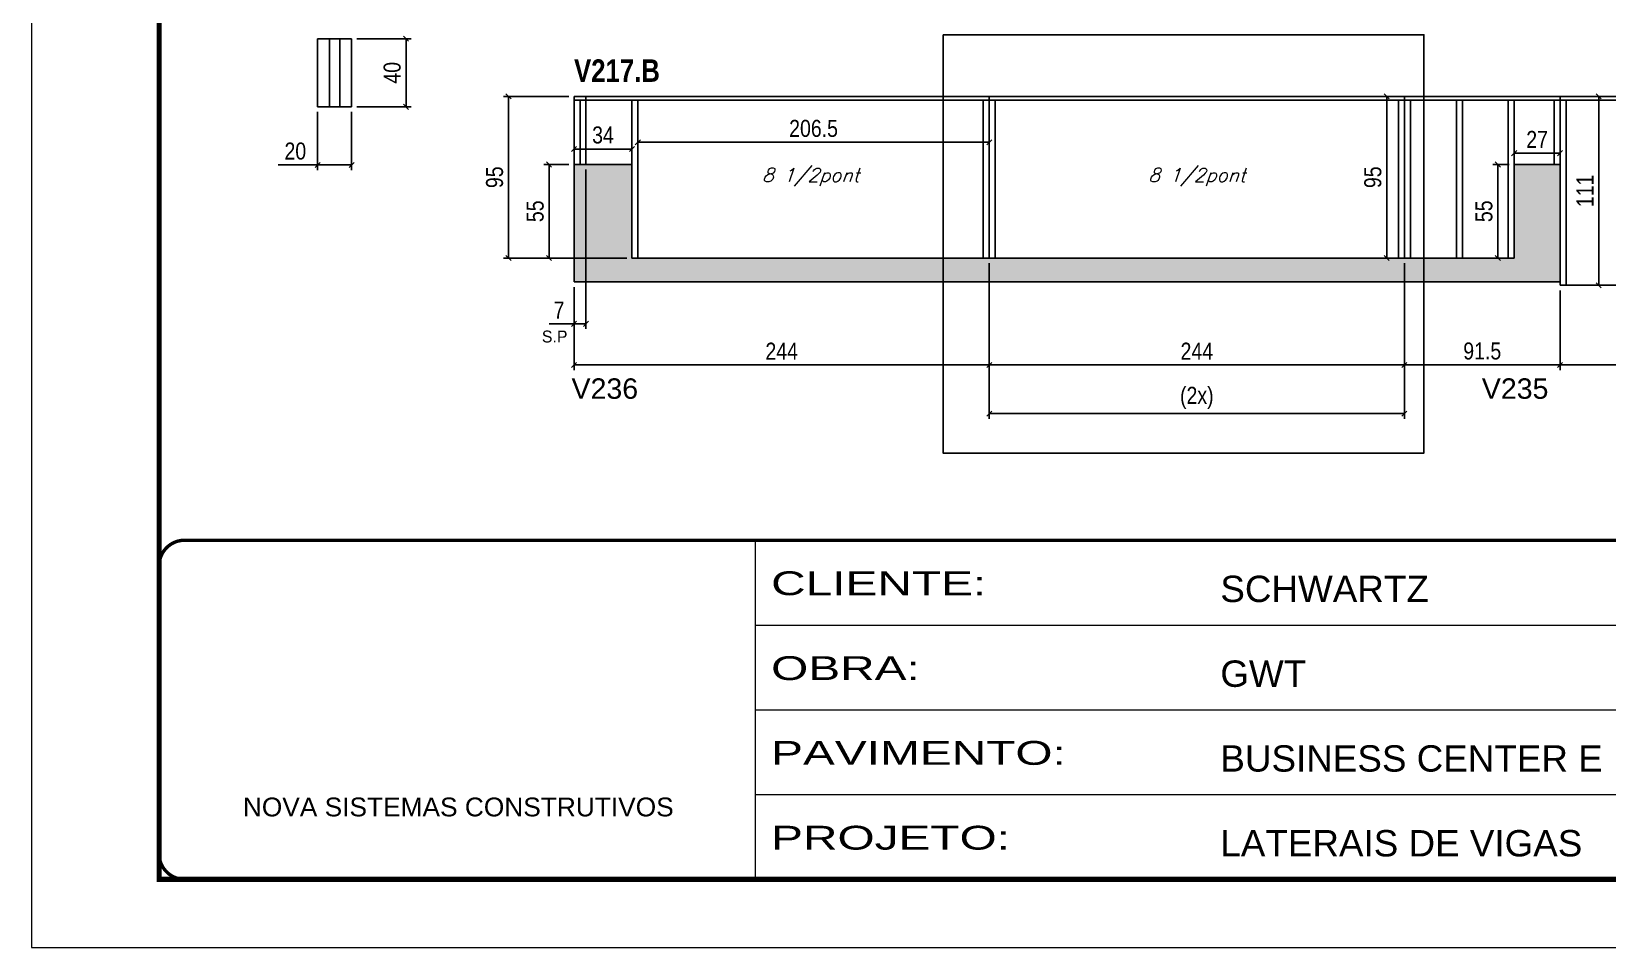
# Model space of a CAD drawing. Extents: x 2603 to 22413, y 1253 to 30260.
# Drawn here: x 5786 to 6713, y 23076 to 23614 of the extents above; entities that cross this region are included whole.
import ezdxf

# ---------------------------------------------------------------- set-up
doc = ezdxf.new("R2010")
doc.units = 0
for name, pattern in [('CONTINUO', [0]), ('DASHED', [0.75, 0.5, -0.25]), ('HIDDEN', [0.375, 0.25, -0.125])]:
    doc.linetypes.add(name, pattern=pattern)
for name, color, linetype in [('5', 5, 'Continuous'), ('COTA', 241, 'Continuous'), ('NOMENCLATURA', 7, 'Continuous'), ('Painéis', 200, 'Continuous'), ('SARR_2.2x7', 40, 'Continuous'), ('SARR_3.5x7', 81, 'Continuous'), ('texto', 7, 'Continuous')]:
    doc.layers.add(name, color=color, linetype=linetype)
doc.layers.add('Folhas', color=255, linetype='Continuous', lineweight=9)
doc.layers.add('SARRAFO DE PRESSAO', color=251, linetype='DASHED', lineweight=9)
doc.styles.add('ARIAL', font='arial.ttf')
doc.styles.add('COTA TECNICA', font='techl___.ttf', dxfattribs={"height": 10})
doc.styles.add('Romans', font='romans.shx')
doc.styles.add('ROMAS860', font='ROMAS860.SHX')
doc.styles.get("Standard").update_dxf_attribs({"font": 'arial.ttf'})
doc.styles.add('TECNICA', font='techb___.ttf', dxfattribs={"height": 10})
doc.styles.add('Tecnologia', font='')
doc.styles.get('Tecnologia').set_extended_font_data('Forgotten Futurist')
doc.dimstyles.new('PAINEL', dxfattribs={"dimtxt": 10, "dimasz": 3, "dimexe": 3, "dimexo": 3, "dimgap": 3, "dimtad": 1, "dimdec": 1, "dimzin": 12, "dimdsep": 46, "dimtxsty": 'COTA TECNICA', "dimblk1": 'OBLIQUE', "dimblk2": 'OBLIQUE', "dimsah": 1, "dimcen": 0.9, "dimclrd": 4, "dimclre": 4, "dimclrt": 240, "dimadec": 1, "dimazin": 3, "dimtfac": 1, "dimtdec": 1, "dimtmove": 0, "dimatfit": 3, "dimfxl": 1, "dimtolj": 1, "dimtzin": 12, "dimarcsym": 0})

# ---------------------------------------------------------------- blocks, each defined once
blk = doc.blocks.new('9999999999')
at = {"color": 30, "linetype": 'CONTINUO'}
for p, q in [((98564.56, 34230.21), (98564.56, 34429.45)), ((98564.56, 34379.64), (99583.98, 34379.64)), ((98564.56, 34329.83), (99487.98, 34329.83)), ((98564.56, 34280.02), (99487.98, 34280.02))]:
    blk.add_line(p, q, dxfattribs=at)
at = {"color": 30, "linetype": 'CONTINUO', "const_width": 2}
blk.add_lwpolyline([(99583.98, 34230.21), (99583.98, 34414.45, 0.414214), (99568.98, 34429.45), (98228.98, 34429.45, 0.414214), (98213.98, 34414.45), (98213.98, 34245.21, 0.414214), (98228.98, 34230.21), (99583.98, 34230.21)], format="xyb", dxfattribs=at)
at = {"layer": 'Folhas'}
blk.add_lwpolyline([(98138.98, 34190.21), (99623.98, 34190.21), (99623.98, 35240.21), (98138.98, 35240.21)], close=True, dxfattribs=at)
at = {"layer": 'Folhas', "color": 30, "const_width": 3}
blk.add_lwpolyline([(98213.98, 34230.21), (99583.98, 34230.21), (99583.98, 35200.21), (98213.98, 35200.21)], close=True, dxfattribs=at)
at = {"color": 7, "linetype": 'Continuous', "ltscale": 5, "style": 'ARIAL'}
for s, height, p in [('SCHWARTZ', 15.483, (98837.68, 34393.13)), ('GWT', 15.483, (98837.68, 34343.32)), ('BUSINESS CENTER E LAZER - PROJEÇÃO', 15.4829, (98837.68, 34293.51)), ('NOVA SISTEMAS CONSTRUTIVOS', 11.0592, (98263.19, 34267.21)), ('LATERAIS DE VIGAS', 15.4829, (98837.68, 34243.7))]:
    blk.add_text(s, height=height, dxfattribs=at).set_placement(p)
at = {"layer": 'Folhas', "color": 7, "style": 'Tecnologia', "width": 1.5}
for s, p in [('CLIENTE:', (98573.65, 34397.17)), ('OBRA:', (98573.65, 34347.31)), ('PAVIMENTO:', (98573.65, 34297.5)), ('PROJETO:', (98573.65, 34247.69))]:
    blk.add_text(s, height=14, dxfattribs=at).set_placement(p)
blk = doc.blocks.new('_Oblique')
at = {"color": 0, "linetype": 'ByBlock', "lineweight": -2}
blk.add_line((-0.5, -0.5), (0.5, 0.5), dxfattribs=at)
blk = doc.blocks.new('*D489')
at = {"layer": 'COTA', "color": 4, "linetype": 'ByBlock', "lineweight": -2, "transparency": 16777216}
for p, q in [((6593.34, 23478.29), (6593.34, 23415.52)), ((6684.84, 23462.29), (6684.84, 23415.52)), ((6684.84, 23418.52), (6593.34, 23418.52))]:
    blk.add_line(p, q, dxfattribs=at)
at = {"layer": 'Defpoints', "color": 0, "linetype": 'ByBlock', "transparency": 16777216}
for p in [(6593.34, 23481.29), (6684.84, 23465.29), (6593.34, 23418.52)]:
    blk.add_point(p, dxfattribs=at)
at = {"layer": 'COTA', "color": 4, "linetype": 'ByBlock', "lineweight": -2, "transparency": 16777216, "xscale": 3, "yscale": 3, "zscale": 3, "rotation": 180}
blk.add_blockref('_Oblique', (6593.34, 23418.52), dxfattribs=at)
at = {"layer": 'COTA', "color": 4, "linetype": 'ByBlock', "lineweight": -2, "transparency": 16777216, "xscale": 3, "yscale": 3, "zscale": 3}
blk.add_blockref('_Oblique', (6684.84, 23418.52), dxfattribs=at)
at = {"layer": 'COTA', "color": 240, "linetype": 'ByBlock', "transparency": 16777216, "insert": (6639.09, 23426.66), "char_height": 10, "attachment_point": 5, "style": 'COTA TECNICA'}
blk.add_mtext('\\A1;91.5', dxfattribs=at)
blk = doc.blocks.new('*D2650')
at = {"layer": 'COTA', "color": 4, "linetype": 'ByBlock', "lineweight": -2, "transparency": 16777216}
for p, q in [((6349.34, 23478.29), (6349.34, 23415.52)), ((6593.34, 23478.29), (6593.34, 23415.52)), ((6349.34, 23418.52), (6593.34, 23418.52))]:
    blk.add_line(p, q, dxfattribs=at)
at = {"layer": 'Defpoints', "color": 0, "linetype": 'ByBlock', "transparency": 16777216}
for p in [(6349.34, 23481.29), (6593.34, 23481.29), (6593.34, 23418.52)]:
    blk.add_point(p, dxfattribs=at)
at = {"layer": 'COTA', "color": 4, "linetype": 'ByBlock', "lineweight": -2, "transparency": 16777216, "xscale": 3, "yscale": 3, "zscale": 3, "rotation": 180}
blk.add_blockref('_Oblique', (6349.34, 23418.52), dxfattribs=at)
at = {"layer": 'COTA', "color": 4, "linetype": 'ByBlock', "lineweight": -2, "transparency": 16777216, "xscale": 3, "yscale": 3, "zscale": 3}
blk.add_blockref('_Oblique', (6593.34, 23418.52), dxfattribs=at)
at = {"layer": 'COTA', "color": 240, "linetype": 'ByBlock', "transparency": 16777216, "insert": (6471.34, 23426.6), "char_height": 10, "attachment_point": 5, "style": 'COTA TECNICA'}
blk.add_mtext('\\A1;244', dxfattribs=at)
blk = doc.blocks.new('*D490')
at = {"layer": 'COTA', "color": 4, "linetype": 'ByBlock', "lineweight": -2, "transparency": 16777216}
for p, q in [((6349.34, 23478.29), (6349.34, 23415.52)), ((6105.34, 23464.29), (6105.34, 23415.52)), ((6105.34, 23418.52), (6349.34, 23418.52))]:
    blk.add_line(p, q, dxfattribs=at)
at = {"layer": 'Defpoints', "color": 0, "linetype": 'ByBlock', "transparency": 16777216}
for p in [(6349.34, 23481.29), (6105.34, 23467.29), (6349.34, 23418.52)]:
    blk.add_point(p, dxfattribs=at)
at = {"layer": 'COTA', "color": 4, "linetype": 'ByBlock', "lineweight": -2, "transparency": 16777216, "xscale": 3, "yscale": 3, "zscale": 3, "rotation": 180}
blk.add_blockref('_Oblique', (6105.34, 23418.52), dxfattribs=at)
at = {"layer": 'COTA', "color": 4, "linetype": 'ByBlock', "lineweight": -2, "transparency": 16777216, "xscale": 3, "yscale": 3, "zscale": 3}
blk.add_blockref('_Oblique', (6349.34, 23418.52), dxfattribs=at)
at = {"layer": 'COTA', "color": 240, "linetype": 'ByBlock', "transparency": 16777216, "insert": (6227.34, 23426.6), "char_height": 10, "attachment_point": 5, "style": 'COTA TECNICA'}
blk.add_mtext('\\A1;244', dxfattribs=at)
blk = doc.blocks.new('*D2651')
at = {"layer": 'COTA', "color": 4, "linetype": 'ByBlock', "lineweight": -2, "transparency": 16777216}
for p, q in [((6105.34, 23539.29), (6105.34, 23548.33)), ((6105.34, 23545.33), (6139.34, 23545.33)), ((6139.34, 23539.29), (6139.34, 23548.33))]:
    blk.add_line(p, q, dxfattribs=at)
at = {"layer": 'Defpoints', "color": 0, "linetype": 'ByBlock', "transparency": 16777216}
for p in [(6139.34, 23545.33), (6105.34, 23536.29), (6139.34, 23536.29)]:
    blk.add_point(p, dxfattribs=at)
at = {"layer": 'COTA', "color": 4, "linetype": 'ByBlock', "lineweight": -2, "transparency": 16777216, "xscale": 3, "yscale": 3, "zscale": 3, "rotation": 180}
blk.add_blockref('_Oblique', (6105.34, 23545.33), dxfattribs=at)
at = {"layer": 'COTA', "color": 4, "linetype": 'ByBlock', "lineweight": -2, "transparency": 16777216, "xscale": 3, "yscale": 3, "zscale": 3}
blk.add_blockref('_Oblique', (6139.34, 23545.33), dxfattribs=at)
at = {"layer": 'COTA', "color": 240, "linetype": 'ByBlock', "transparency": 16777216, "insert": (6122.34, 23553.55), "char_height": 10, "attachment_point": 5, "style": 'COTA TECNICA'}
blk.add_mtext('\\A1;34', dxfattribs=at)
blk = doc.blocks.new('*D2652')
at = {"layer": 'COTA', "color": 4, "linetype": 'ByBlock', "lineweight": -2, "transparency": 16777216}
for p, q in [((6112.34, 23533.29), (6112.34, 23439.65)), ((6105.34, 23464.29), (6105.34, 23439.65)), ((6105.34, 23442.65), (6090.61, 23442.65)), ((6112.34, 23442.65), (6105.34, 23442.65))]:
    blk.add_line(p, q, dxfattribs=at)
at = {"layer": 'Defpoints', "color": 0, "linetype": 'ByBlock', "transparency": 16777216}
for p in [(6112.34, 23536.29), (6105.34, 23467.29), (6105.34, 23442.65)]:
    blk.add_point(p, dxfattribs=at)
at = {"layer": 'COTA', "color": 4, "linetype": 'ByBlock', "lineweight": -2, "transparency": 16777216, "xscale": 3, "yscale": 3, "zscale": 3, "rotation": 180}
blk.add_blockref('_Oblique', (6105.34, 23442.65), dxfattribs=at)
at = {"layer": 'COTA', "color": 4, "linetype": 'ByBlock', "lineweight": -2, "transparency": 16777216, "xscale": 3, "yscale": 3, "zscale": 3}
blk.add_blockref('_Oblique', (6112.34, 23442.65), dxfattribs=at)
at = {"layer": 'COTA', "color": 240, "linetype": 'ByBlock', "transparency": 16777216, "insert": (6096.48, 23450.73), "char_height": 10, "attachment_point": 5, "style": 'COTA TECNICA'}
blk.add_mtext('\\A1;7', dxfattribs=at)
blk = doc.blocks.new('*D2653')
at = {"layer": 'COTA', "color": 4, "linetype": 'ByBlock', "lineweight": -2, "transparency": 16777216}
for p, q in [((6102.34, 23536.29), (6087.63, 23536.29)), ((6090.63, 23481.29), (6090.63, 23536.29)), ((6136.34, 23481.29), (6087.63, 23481.29))]:
    blk.add_line(p, q, dxfattribs=at)
at = {"layer": 'Defpoints', "color": 0, "linetype": 'ByBlock', "transparency": 16777216}
for p in [(6090.63, 23536.29), (6105.34, 23536.29), (6139.34, 23481.29)]:
    blk.add_point(p, dxfattribs=at)
at = {"layer": 'COTA', "color": 4, "linetype": 'ByBlock', "lineweight": -2, "transparency": 16777216, "xscale": 3, "yscale": 3, "zscale": 3}
for p, rotation in [((6090.63, 23536.29), 90), ((6090.63, 23481.29), 270)]:
    blk.add_blockref('_Oblique', p, dxfattribs=dict(at, rotation=rotation))
at = {"layer": 'COTA', "color": 240, "linetype": 'ByBlock', "transparency": 16777216, "insert": (6082.52, 23508.79), "char_height": 10, "attachment_point": 5, "rotation": 90, "style": 'COTA TECNICA'}
blk.add_mtext('\\A1;55', dxfattribs=at)
blk = doc.blocks.new('*D2657')
at = {"layer": 'COTA', "color": 4, "linetype": 'ByBlock', "lineweight": -2, "transparency": 16777216}
for p, q in [((6349.34, 23478.29), (6349.34, 23386.93)), ((6593.34, 23478.29), (6593.34, 23386.93)), ((6349.34, 23389.93), (6593.34, 23389.93))]:
    blk.add_line(p, q, dxfattribs=at)
at = {"layer": 'Defpoints', "color": 0, "linetype": 'ByBlock', "transparency": 16777216}
for p in [(6349.34, 23481.29), (6593.34, 23481.29), (6593.34, 23389.93)]:
    blk.add_point(p, dxfattribs=at)
at = {"layer": 'COTA', "color": 4, "linetype": 'ByBlock', "lineweight": -2, "transparency": 16777216, "xscale": 3, "yscale": 3, "zscale": 3, "rotation": 180}
blk.add_blockref('_Oblique', (6349.34, 23389.93), dxfattribs=at)
at = {"layer": 'COTA', "color": 4, "linetype": 'ByBlock', "lineweight": -2, "transparency": 16777216, "xscale": 3, "yscale": 3, "zscale": 3}
blk.add_blockref('_Oblique', (6593.34, 23389.93), dxfattribs=at)
at = {"layer": 'COTA', "color": 240, "linetype": 'ByBlock', "transparency": 16777216, "insert": (6471.34, 23399.15), "char_height": 10, "attachment_point": 5, "style": 'COTA TECNICA'}
blk.add_mtext('\\A1;(2x)', dxfattribs=at)
blk = doc.blocks.new('*D2660')
at = {"layer": 'COTA', "color": 4, "linetype": 'ByBlock', "lineweight": -2, "transparency": 16777216}
for p, q in [((6654.84, 23536.29), (6645.22, 23536.29)), ((6648.22, 23536.29), (6648.22, 23481.29)), ((6654.84, 23481.29), (6645.22, 23481.29))]:
    blk.add_line(p, q, dxfattribs=at)
at = {"layer": 'Defpoints', "color": 0, "linetype": 'ByBlock', "transparency": 16777216}
for p in [(6657.84, 23536.29), (6648.22, 23481.29), (6657.84, 23481.29)]:
    blk.add_point(p, dxfattribs=at)
at = {"layer": 'COTA', "color": 4, "linetype": 'ByBlock', "lineweight": -2, "transparency": 16777216, "xscale": 3, "yscale": 3, "zscale": 3}
for p, rotation in [((6648.22, 23536.29), 90), ((6648.22, 23481.29), 270)]:
    blk.add_blockref('_Oblique', p, dxfattribs=dict(at, rotation=rotation))
at = {"layer": 'COTA', "color": 240, "linetype": 'ByBlock', "transparency": 16777216, "insert": (6640.11, 23508.79), "char_height": 10, "attachment_point": 5, "rotation": 90, "style": 'COTA TECNICA'}
blk.add_mtext('\\A1;55', dxfattribs=at)
blk = doc.blocks.new('*D2661')
at = {"layer": 'COTA', "color": 4, "linetype": 'ByBlock', "lineweight": -2, "transparency": 16777216}
for p, q in [((6657.84, 23539.29), (6657.84, 23545.91)), ((6684.84, 23539.29), (6684.84, 23545.91)), ((6657.84, 23542.91), (6684.84, 23542.91))]:
    blk.add_line(p, q, dxfattribs=at)
at = {"layer": 'Defpoints', "color": 0, "linetype": 'ByBlock', "transparency": 16777216}
for p in [(6657.84, 23536.29), (6684.84, 23542.91), (6684.84, 23536.29)]:
    blk.add_point(p, dxfattribs=at)
at = {"layer": 'COTA', "color": 4, "linetype": 'ByBlock', "lineweight": -2, "transparency": 16777216, "xscale": 3, "yscale": 3, "zscale": 3, "rotation": 180}
blk.add_blockref('_Oblique', (6657.84, 23542.91), dxfattribs=at)
at = {"layer": 'COTA', "color": 4, "linetype": 'ByBlock', "lineweight": -2, "transparency": 16777216, "xscale": 3, "yscale": 3, "zscale": 3}
blk.add_blockref('_Oblique', (6684.84, 23542.91), dxfattribs=at)
at = {"layer": 'COTA', "color": 240, "linetype": 'ByBlock', "transparency": 16777216, "insert": (6671.34, 23550.99), "char_height": 10, "attachment_point": 5, "style": 'COTA TECNICA'}
blk.add_mtext('\\A1;27', dxfattribs=at)
blk = doc.blocks.new('*D2662')
at = {"layer": 'COTA', "color": 4, "linetype": 'ByBlock', "lineweight": -2, "transparency": 16777216}
for p, q in [((6684.84, 23462.29), (6684.84, 23415.52)), ((6787.84, 23462.29), (6787.84, 23415.52)), ((6684.84, 23418.52), (6787.84, 23418.52))]:
    blk.add_line(p, q, dxfattribs=at)
at = {"layer": 'Defpoints', "color": 0, "linetype": 'ByBlock', "transparency": 16777216}
for p in [(6684.84, 23465.29), (6787.84, 23465.29), (6787.84, 23418.52)]:
    blk.add_point(p, dxfattribs=at)
at = {"layer": 'COTA', "color": 4, "linetype": 'ByBlock', "lineweight": -2, "transparency": 16777216, "xscale": 3, "yscale": 3, "zscale": 3, "rotation": 180}
blk.add_blockref('_Oblique', (6684.84, 23418.52), dxfattribs=at)
at = {"layer": 'COTA', "color": 4, "linetype": 'ByBlock', "lineweight": -2, "transparency": 16777216, "xscale": 3, "yscale": 3, "zscale": 3}
blk.add_blockref('_Oblique', (6787.84, 23418.52), dxfattribs=at)
at = {"layer": 'COTA', "color": 240, "linetype": 'ByBlock', "transparency": 16777216, "insert": (6736.34, 23426.74), "char_height": 10, "attachment_point": 5, "style": 'COTA TECNICA'}
blk.add_mtext('\\A1;103', dxfattribs=at)
blk = doc.blocks.new('*D2668')
at = {"layer": 'COTA', "color": 4, "linetype": 'ByBlock', "lineweight": -2, "transparency": 16777216}
for p, q in [((6102.34, 23576.29), (6063.78, 23576.29)), ((6066.78, 23481.29), (6066.78, 23576.29)), ((6136.34, 23481.29), (6063.78, 23481.29))]:
    blk.add_line(p, q, dxfattribs=at)
at = {"layer": 'Defpoints', "color": 0, "linetype": 'ByBlock', "transparency": 16777216}
for p in [(6066.78, 23576.29), (6105.34, 23576.29), (6139.34, 23481.29)]:
    blk.add_point(p, dxfattribs=at)
at = {"layer": 'COTA', "color": 4, "linetype": 'ByBlock', "lineweight": -2, "transparency": 16777216, "xscale": 3, "yscale": 3, "zscale": 3}
for p, rotation in [((6066.78, 23576.29), 90), ((6066.78, 23481.29), 270)]:
    blk.add_blockref('_Oblique', p, dxfattribs=dict(at, rotation=rotation))
at = {"layer": 'COTA', "color": 240, "linetype": 'ByBlock', "transparency": 16777216, "insert": (6058.65, 23528.79), "char_height": 10, "attachment_point": 5, "rotation": 90, "style": 'COTA TECNICA'}
blk.add_mtext('\\A1;95', dxfattribs=at)
blk = doc.blocks.new('*D2669')
at = {"layer": 'COTA', "color": 4, "linetype": 'ByBlock', "lineweight": -2, "transparency": 16777216}
for p, q in [((6687.84, 23576.29), (6710.54, 23576.29)), ((6707.54, 23465.29), (6707.54, 23576.29)), ((6687.84, 23465.29), (6710.54, 23465.29))]:
    blk.add_line(p, q, dxfattribs=at)
at = {"layer": 'Defpoints', "color": 0, "linetype": 'ByBlock', "transparency": 16777216}
for p in [(6684.84, 23576.29), (6707.54, 23576.29), (6684.84, 23465.29)]:
    blk.add_point(p, dxfattribs=at)
at = {"layer": 'COTA', "color": 4, "linetype": 'ByBlock', "lineweight": -2, "transparency": 16777216, "xscale": 3, "yscale": 3, "zscale": 3}
for p, rotation in [((6707.54, 23576.29), 90), ((6707.54, 23465.29), 270)]:
    blk.add_blockref('_Oblique', p, dxfattribs=dict(at, rotation=rotation))
at = {"layer": 'COTA', "color": 240, "linetype": 'ByBlock', "transparency": 16777216, "insert": (6699.48, 23520.79), "char_height": 10, "attachment_point": 5, "rotation": 90, "style": 'COTA TECNICA'}
blk.add_mtext('\\A1;111', dxfattribs=at)
blk = doc.blocks.new('*D2559')
at = {"layer": 'COTA', "color": 4, "linetype": 'ByBlock', "lineweight": -2, "transparency": 16777216}
for p, q in [((5954.62, 23567.14), (5954.62, 23533)), ((5974.62, 23567.14), (5974.62, 23533)), ((5954.62, 23536), (5931.4, 23536)), ((5974.62, 23536), (5954.62, 23536))]:
    blk.add_line(p, q, dxfattribs=at)
at = {"layer": 'Defpoints', "color": 0, "linetype": 'ByBlock', "transparency": 16777216}
for p in [(5954.62, 23570.14), (5974.62, 23570.14), (5954.62, 23536)]:
    blk.add_point(p, dxfattribs=at)
at = {"layer": 'COTA', "color": 4, "linetype": 'ByBlock', "lineweight": -2, "transparency": 16777216, "xscale": 3, "yscale": 3, "zscale": 3, "rotation": 180}
blk.add_blockref('_Oblique', (5954.62, 23536), dxfattribs=at)
at = {"layer": 'COTA', "color": 4, "linetype": 'ByBlock', "lineweight": -2, "transparency": 16777216, "xscale": 3, "yscale": 3, "zscale": 3}
blk.add_blockref('_Oblique', (5974.62, 23536), dxfattribs=at)
at = {"layer": 'COTA', "color": 240, "linetype": 'ByBlock', "transparency": 16777216, "insert": (5941.51, 23544.1), "char_height": 10, "attachment_point": 5, "style": 'COTA TECNICA'}
blk.add_mtext('\\A1;20', dxfattribs=at)
blk = doc.blocks.new('*D2560')
at = {"layer": 'COTA', "color": 4, "linetype": 'ByBlock', "lineweight": -2, "transparency": 16777216}
for p, q in [((5977.62, 23610.14), (6009.56, 23610.14)), ((6006.56, 23610.14), (6006.56, 23570.14)), ((5977.62, 23570.14), (6009.56, 23570.14))]:
    blk.add_line(p, q, dxfattribs=at)
at = {"layer": 'Defpoints', "color": 0, "linetype": 'ByBlock', "transparency": 16777216}
for p in [(5974.62, 23610.14), (5974.62, 23570.14), (6006.56, 23570.14)]:
    blk.add_point(p, dxfattribs=at)
at = {"layer": 'COTA', "color": 4, "linetype": 'ByBlock', "lineweight": -2, "transparency": 16777216, "xscale": 3, "yscale": 3, "zscale": 3}
for p, rotation in [((6006.56, 23610.14), 90), ((6006.56, 23570.14), 270)]:
    blk.add_blockref('_Oblique', p, dxfattribs=dict(at, rotation=rotation))
at = {"layer": 'COTA', "color": 240, "linetype": 'ByBlock', "transparency": 16777216, "insert": (5998.46, 23590.14), "char_height": 10, "attachment_point": 5, "rotation": 90, "style": 'COTA TECNICA'}
blk.add_mtext('\\A1;40', dxfattribs=at)
blk = doc.blocks.new('*D3226')
at = {"layer": 'COTA', "color": 4, "lineweight": -2, "transparency": 16777216}
for p, q in [((6590.34, 23576.29), (6579.96, 23576.29)), ((6582.96, 23481.29), (6582.96, 23576.29)), ((6590.34, 23481.29), (6579.96, 23481.29))]:
    blk.add_line(p, q, dxfattribs=at)
at = {"layer": 'Defpoints', "color": 0, "transparency": 16777216}
for p in [(6582.96, 23576.29), (6593.34, 23576.29), (6593.34, 23481.29)]:
    blk.add_point(p, dxfattribs=at)
at = {"layer": 'COTA', "color": 4, "lineweight": -2, "transparency": 16777216, "xscale": 3, "yscale": 3, "zscale": 3}
for p, rotation in [((6582.96, 23576.29), 90), ((6582.96, 23481.29), 270)]:
    blk.add_blockref('_Oblique', p, dxfattribs=dict(at, rotation=rotation))
at = {"layer": 'COTA', "color": 240, "transparency": 16777216, "insert": (6574.82, 23528.79), "char_height": 10, "attachment_point": 5, "rotation": 90, "style": 'COTA TECNICA'}
blk.add_mtext('\\A1;95', dxfattribs=at)
blk = doc.blocks.new('*D3260')
at = {"layer": 'COTA', "color": 4, "lineweight": -2, "transparency": 16777216}
for p, q in [((6142.84, 23571.09), (6142.84, 23546.3)), ((6349.34, 23571.09), (6349.34, 23546.3)), ((6142.84, 23549.3), (6349.34, 23549.3))]:
    blk.add_line(p, q, dxfattribs=at)
at = {"layer": 'Defpoints', "color": 0, "transparency": 16777216}
for p in [(6142.84, 23574.09), (6349.34, 23574.09), (6349.34, 23549.3)]:
    blk.add_point(p, dxfattribs=at)
at = {"layer": 'COTA', "color": 4, "lineweight": -2, "transparency": 16777216, "xscale": 3, "yscale": 3, "zscale": 3, "rotation": 180}
blk.add_blockref('_Oblique', (6142.84, 23549.3), dxfattribs=at)
at = {"layer": 'COTA', "color": 4, "lineweight": -2, "transparency": 16777216, "xscale": 3, "yscale": 3, "zscale": 3}
blk.add_blockref('_Oblique', (6349.34, 23549.3), dxfattribs=at)
at = {"layer": 'COTA', "color": 240, "transparency": 16777216, "insert": (6246.09, 23557.41), "char_height": 10, "attachment_point": 5, "style": 'COTA TECNICA'}
blk.add_mtext('\\A1;206.5', dxfattribs=at)

msp = doc.modelspace()

# ---------------------------------------------------------------- hatches: boundary and pattern name
at = {"layer": 'COTA', "linetype": 'ByBlock'}
h = msp.add_hatch(dxfattribs=at)
h.set_pattern_fill('AR-CONC', color=256, scale=0.03)
h.set_pattern_definition([(50, (-126418.0314, -5399.7454), (5.46554007, -0.47817257), [0.5715, -6.2865]), (355, (-126418.0314, -5399.7454), (-1.05730264, 5.73170536), [0.4572, -5.02921753]), (100.4514447, (-126417.576, -5399.785), (4.40823741, 5.25353256), [0.48570026, -5.34270734]), (46.1842, (-126418.0314, -5398.2214), (8.13237123, -1.26126984), [0.85725, -9.42975]), (96.6355576, (-126417.354, -5398.3265), (7.122124, 7.42278374), [0.7285507, -8.01406824]), (351.184151, (-126418.031, -5398.221), (7.122124, 7.42278374), [0.685799, -7.54379196]), (21, (-126417.2694, -5398.6024), (4.54843174, -3.06795595), [0.5715, -6.2865]), (326, (-126417.2694, -5398.6024), (1.85406085, 5.52563898), [0.4572, -5.0292]), (71.451445, (-126416.8904, -5398.858), (6.40249258, 2.45768307), [0.48570026, -5.34269813]), (37.5, (-126418.0314, -5399.7454), (0.092658098, 2.536651166), [0, -4.96824, 0, -5.1054, 0, -5.04825]), (7.5, (-126418.0314, -5399.7454), (2.004589875, 3.005417245), [0, -2.91084, 0, -4.85394, 0, -1.92405]), (327.5, (-126419.7307, -5399.7454), (4.067717855, -0.17186232), [0, -1.905, 0, -5.9436, 0, -7.8867]), (317.5, (-126420.4927, -5399.7454), (4.44387544, 0.76279473), [0, -2.4765, 0, -3.94716, 0, -5.6007])])
h.paths.add_polyline_path([(6657.84, 23481.29), (6593.34, 23481.29), (6349.34, 23481.29), (6139.34, 23481.29), (6139.34, 23536.29), (6105.34, 23536.29), (6105.34, 23467.29), (6684.84, 23467.29), (6684.84, 23536.29), (6657.84, 23536.29)])
h.paths.add_polyline_path([(6787.84, 23536.29), (6787.84, 23465.29), (6814.84, 23465.29), (6814.84, 23504.29), (6985.84, 23504.29), (6985.84, 23465.29), (7030.84, 23465.29), (7030.84, 23536.29)])

# ---------------------------------------------------------------- linework, layer by layer
for p, q in [((6139.34, 23536.29), (6139.34, 23574.09)), ((6627.54, 23481.29), (6627.54, 23574.09)), ((6657.84, 23536.29), (6657.84, 23574.09)), ((6105.34, 23467.29), (6105.34, 23536.29)), ((6684.84, 23467.29), (6105.34, 23467.29))]:
    msp.add_line(p, q, dxfattribs=at)
at = {"layer": 'COTA'}
msp.add_lwpolyline([(6322.17, 23612.46), (6604.82, 23612.46), (6604.82, 23366.74), (6322.17, 23366.74)], close=True, dxfattribs=at)
at = {"layer": 'Painéis', "linetype": 'Continuous'}
for p, q in [((5954.62, 23570.14), (5954.62, 23610.14)), ((5974.62, 23610.14), (5954.62, 23610.14)), ((5974.62, 23570.14), (5974.62, 23610.14)), ((6105.34, 23576.29), (6349.34, 23576.29)), ((6105.34, 23536.29), (6105.34, 23576.29)), ((6349.34, 23576.29), (6349.34, 23481.29)), ((6684.84, 23576.29), (6593.34, 23576.29)), ((6593.34, 23576.29), (6593.34, 23481.29)), ((6684.84, 23465.29), (6684.84, 23576.29)), ((6787.84, 23576.29), (6684.84, 23576.29)), ((5954.62, 23570.14), (5974.62, 23570.14)), ((6105.34, 23536.29), (6139.34, 23536.29)), ((6139.34, 23481.29), (6139.34, 23536.29)), ((6684.84, 23536.29), (6657.84, 23536.29)), ((6657.84, 23481.29), (6657.84, 23536.29)), ((6349.34, 23481.29), (6139.34, 23481.29)), ((6593.34, 23481.29), (6657.84, 23481.29)), ((6787.84, 23465.29), (6684.84, 23465.29))]:
    msp.add_line(p, q, dxfattribs=at)
msp.add_lwpolyline([(6593.34, 23576.29), (6349.34, 23576.29), (6349.34, 23481.29), (6593.34, 23481.29)], close=True, dxfattribs=at)
at = {"layer": 'SARR_2.2x7', "linetype": 'Continuous'}
for p, q in [((5961.62, 23610.14), (5961.62, 23570.14)), ((5967.62, 23610.14), (5967.62, 23570.14)), ((6349.34, 23574.09), (6105.34, 23574.09)), ((6349.34, 23574.09), (6593.34, 23574.09)), ((6593.34, 23574.09), (6684.84, 23574.09)), ((6684.84, 23574.09), (6787.84, 23574.09))]:
    msp.add_line(p, q, dxfattribs=at)
at = {"layer": 'SARR_2.2x7', "linetype": 'HIDDEN'}
msp.add_line((6112.34, 23576.29), (6112.34, 23536.29), dxfattribs=at)
at = {"layer": 'SARR_3.5x7'}
for p, q in [((6108.84, 23574.09), (6108.84, 23536.29)), ((6142.84, 23574.09), (6142.84, 23481.29)), ((6345.84, 23574.09), (6345.84, 23481.29)), ((6352.84, 23574.09), (6352.84, 23481.29)), ((6589.84, 23574.09), (6589.84, 23481.29)), ((6596.84, 23574.09), (6596.84, 23481.29)), ((6624.04, 23574.09), (6624.04, 23481.29)), ((6654.34, 23574.09), (6654.34, 23481.29)), ((6681.34, 23574.09), (6681.34, 23536.29)), ((6688.34, 23574.09), (6688.34, 23465.29))]:
    msp.add_line(p, q, dxfattribs=at)

# ---------------------------------------------------------------- block references
at = {"layer": 'SARRAFO DE PRESSAO', "color": 6, "linetype": 'ByBlock'}
msp.add_blockref('9999999999', (-92352.51, -11113.91), dxfattribs=at)

# ---------------------------------------------------------------- texts
at = {"layer": '5', "linetype": 'Continuous'}
for s, p in [('V236', (6103.84, 23398.63)), ('V235', (6638.84, 23398.63))]:
    msp.add_text(s, height=12, rotation=359.99996, dxfattribs=at).set_placement(p)
at = {"layer": 'NOMENCLATURA', "style": 'TECNICA'}
msp.add_text('V217.B', height=13.2, dxfattribs=at).set_placement((6105.34, 23584.81))
at = {"layer": 'texto', "color": 2, "char_height": 8, "attachment_point": 5, "style": 'Romans'}
for insert in [(6244.34, 23528.79), (6471.34, 23528.79)]:
    msp.add_mtext('{\\Q19;\\C256;8 1/2pont}', dxfattribs=dict(at, insert=insert))
at = {"layer": 'texto', "color": 4, "insert": (6093.93, 23435.16), "char_height": 7, "attachment_point": 5, "style": 'ROMAS860'}
msp.add_mtext('S.P', dxfattribs=at)

# ---------------------------------------------------------------- dimensions: what is measured, and where the dimension line sits
at = {"layer": 'COTA', "linetype": 'ByBlock'}
for base, p1, p2, angle, picture, middle in [((6006.56, 23570.14), (5974.62, 23610.14), (5974.62, 23570.14), 90, '*D2560', (5998.46, 23590.14)), ((6066.78, 23576.29), (6139.34, 23481.29), (6105.34, 23576.29), 90, '*D2668', (6058.65, 23528.79)), ((6707.54, 23576.29), (6684.84, 23465.29), (6684.84, 23576.29), 90, '*D2669', (6699.48, 23520.79)), ((6139.34, 23545.33), (6105.34, 23536.29), (6139.34, 23536.29), 180, '*D2651', (6122.34, 23553.55)), ((6090.63, 23536.29), (6139.34, 23481.29), (6105.34, 23536.29), 90, '*D2653', (6082.52, 23508.79)), ((6105.34, 23442.65), (6112.34, 23536.29), (6105.34, 23467.29), 180, '*D2652', (6096.48, 23450.73)), ((6648.22, 23481.29), (6657.84, 23536.29), (6657.84, 23481.29), 90, '*D2660', (6640.11, 23508.79)), ((6349.34, 23418.52), (6105.34, 23467.29), (6349.34, 23481.29), 180, '*D490', (6227.34, 23426.6)), ((6593.34, 23418.52), (6349.34, 23481.29), (6593.34, 23481.29), 180, '*D2650', (6471.34, 23426.6)), ((6593.34, 23418.52), (6684.84, 23465.29), (6593.34, 23481.29), 180, '*D489', (6639.09, 23426.66))]:
    dim = msp.add_linear_dim(base=base, p1=p1, p2=p2, angle=angle, dimstyle='PAINEL', dxfattribs=at)
    dim.commit()
    dim.dimension.update_dxf_attribs({"geometry": picture, "text_midpoint": middle})
at = {"layer": 'COTA'}
dim = msp.add_linear_dim(base=(6349.34, 23549.3), p1=(6142.84, 23574.09), p2=(6349.34, 23574.09), dimstyle='PAINEL', dxfattribs=at)
dim.commit()
dim.dimension.update_dxf_attribs({"geometry": '*D3260', "text_midpoint": (6246.09, 23557.41)})
dim = msp.add_linear_dim(base=(6582.96, 23576.29), p1=(6593.34, 23481.29), p2=(6593.34, 23576.29), angle=90, dimstyle='PAINEL', dxfattribs=at)
dim.commit()
dim.dimension.update_dxf_attribs({"geometry": '*D3226', "text_midpoint": (6574.82, 23528.79)})
at = {"layer": 'COTA', "linetype": 'ByBlock'}
for base, p1, p2, picture, middle in [((5954.62, 23536), (5974.62, 23570.14), (5954.62, 23570.14), '*D2559', (5941.51, 23544.1)), ((6684.84, 23542.91), (6657.84, 23536.29), (6684.84, 23536.29), '*D2661', (6671.34, 23550.99)), ((6787.84, 23418.52), (6684.84, 23465.29), (6787.84, 23465.29), '*D2662', (6736.34, 23426.74))]:
    dim = msp.add_linear_dim(base=base, p1=p1, p2=p2, dimstyle='PAINEL', dxfattribs=at)
    dim.commit()
    dim.dimension.update_dxf_attribs({"geometry": picture, "text_midpoint": middle})
dim = msp.add_linear_dim(base=(6593.34, 23389.93), p1=(6349.34, 23481.29), p2=(6593.34, 23481.29), text='(2x)', dimstyle='PAINEL', dxfattribs=at)
dim.commit()
dim.dimension.update_dxf_attribs({"geometry": '*D2657', "text_midpoint": (6471.34, 23399.15)})

doc.saveas('drawing.dxf')
